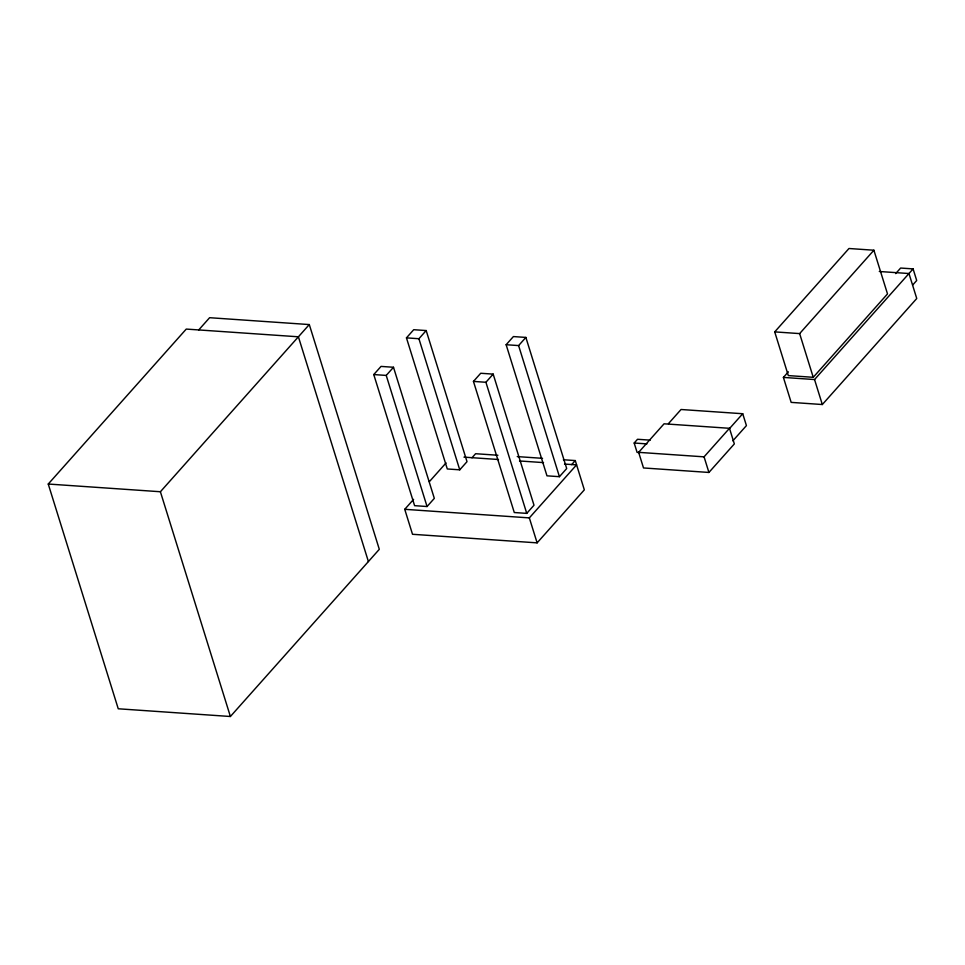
<?xml version="1.0" encoding="UTF-8"?>
<svg xmlns="http://www.w3.org/2000/svg" width="965" height="965" viewBox="0 0 965 965"><rect width="100%" height="100%" fill="white"/><g stroke="black" fill="none" stroke-linecap="round" stroke-linejoin="round"><path stroke-width="1.45" d="M198.718 329.946L209.61 317.702L309.295 324.566L379.305 549.314L230.394 716.5L118.249 708.78L48.25 484.032L186.257 329.077L298.402 336.797L368.401 561.546M48.25 484.032L160.395 491.74L309.295 324.566M373.769 374.565L381.03 366.411L393.491 367.267L434.322 498.374L427.061 506.529L414.6 505.672L373.769 374.565L386.229 375.421L393.491 367.267M406.458 337.859L413.72 329.704L426.18 330.561L467.012 461.668L459.75 469.822L447.29 468.966L406.458 337.859L418.919 338.727L426.18 330.561M473.453 381.416L480.715 373.262L493.175 374.118L534.007 505.226L526.745 513.38L514.285 512.524L473.453 381.416L485.914 382.273L493.175 374.118M506.143 344.722L513.404 336.568L525.865 337.424L566.696 468.532L559.435 476.686L546.974 475.829L506.143 344.722L518.603 345.579L525.865 337.424M563.379 459.75L575.273 460.57L584.332 489.846L537.119 542.861L412.513 534.284L404.745 509.315L413.587 499.375M429.329 481.704L446.047 462.935M471.969 457.796L475.6 453.719L497.916 455.251M571.642 464.647L575.273 460.57M404.745 509.315L529.339 517.891L576.551 464.877L564.549 464.056M639.928 452.573L637.093 452.38L634.186 443.019L637.515 439.28L650.253 440.149M638.649 452.344L664.065 423.804L729.48 428.303L734.341 443.912L708.925 472.452L643.51 467.953L638.649 452.344L704.064 456.843L729.48 428.303M668.456 423.635L681.049 409.498L742.724 413.732L746.428 425.601L732.857 440.824M774.714 331.888L848.971 248.5L873.892 250.225L887.51 293.915L813.242 377.303L788.321 375.59L774.714 331.888L799.635 333.601L873.892 250.225M729.166 428.955L742.724 413.732M879.308 271.491L908.97 273.529L916.75 298.511L822.325 404.528L791.167 402.381L783.399 377.411L788.369 371.827M895.677 273.602L900.635 268.041L913.095 268.897L916.702 280.513L912.745 284.952M783.399 377.411L814.544 379.547L913.095 268.897M634.186 443.019L646.924 443.888M517.252 456.59L542.547 458.327M463.96 457.133L498.495 459.509M519.508 460.956L543.524 462.609M814.544 379.547L822.325 404.528M799.635 333.601L813.242 377.303M704.064 456.843L708.925 472.452M518.603 345.579L559.435 476.686M529.339 517.891L537.119 542.861M485.914 382.273L526.745 513.38M418.919 338.727L459.75 469.822M386.229 375.421L427.061 506.529M160.395 491.74L230.394 716.5"/></g></svg>
